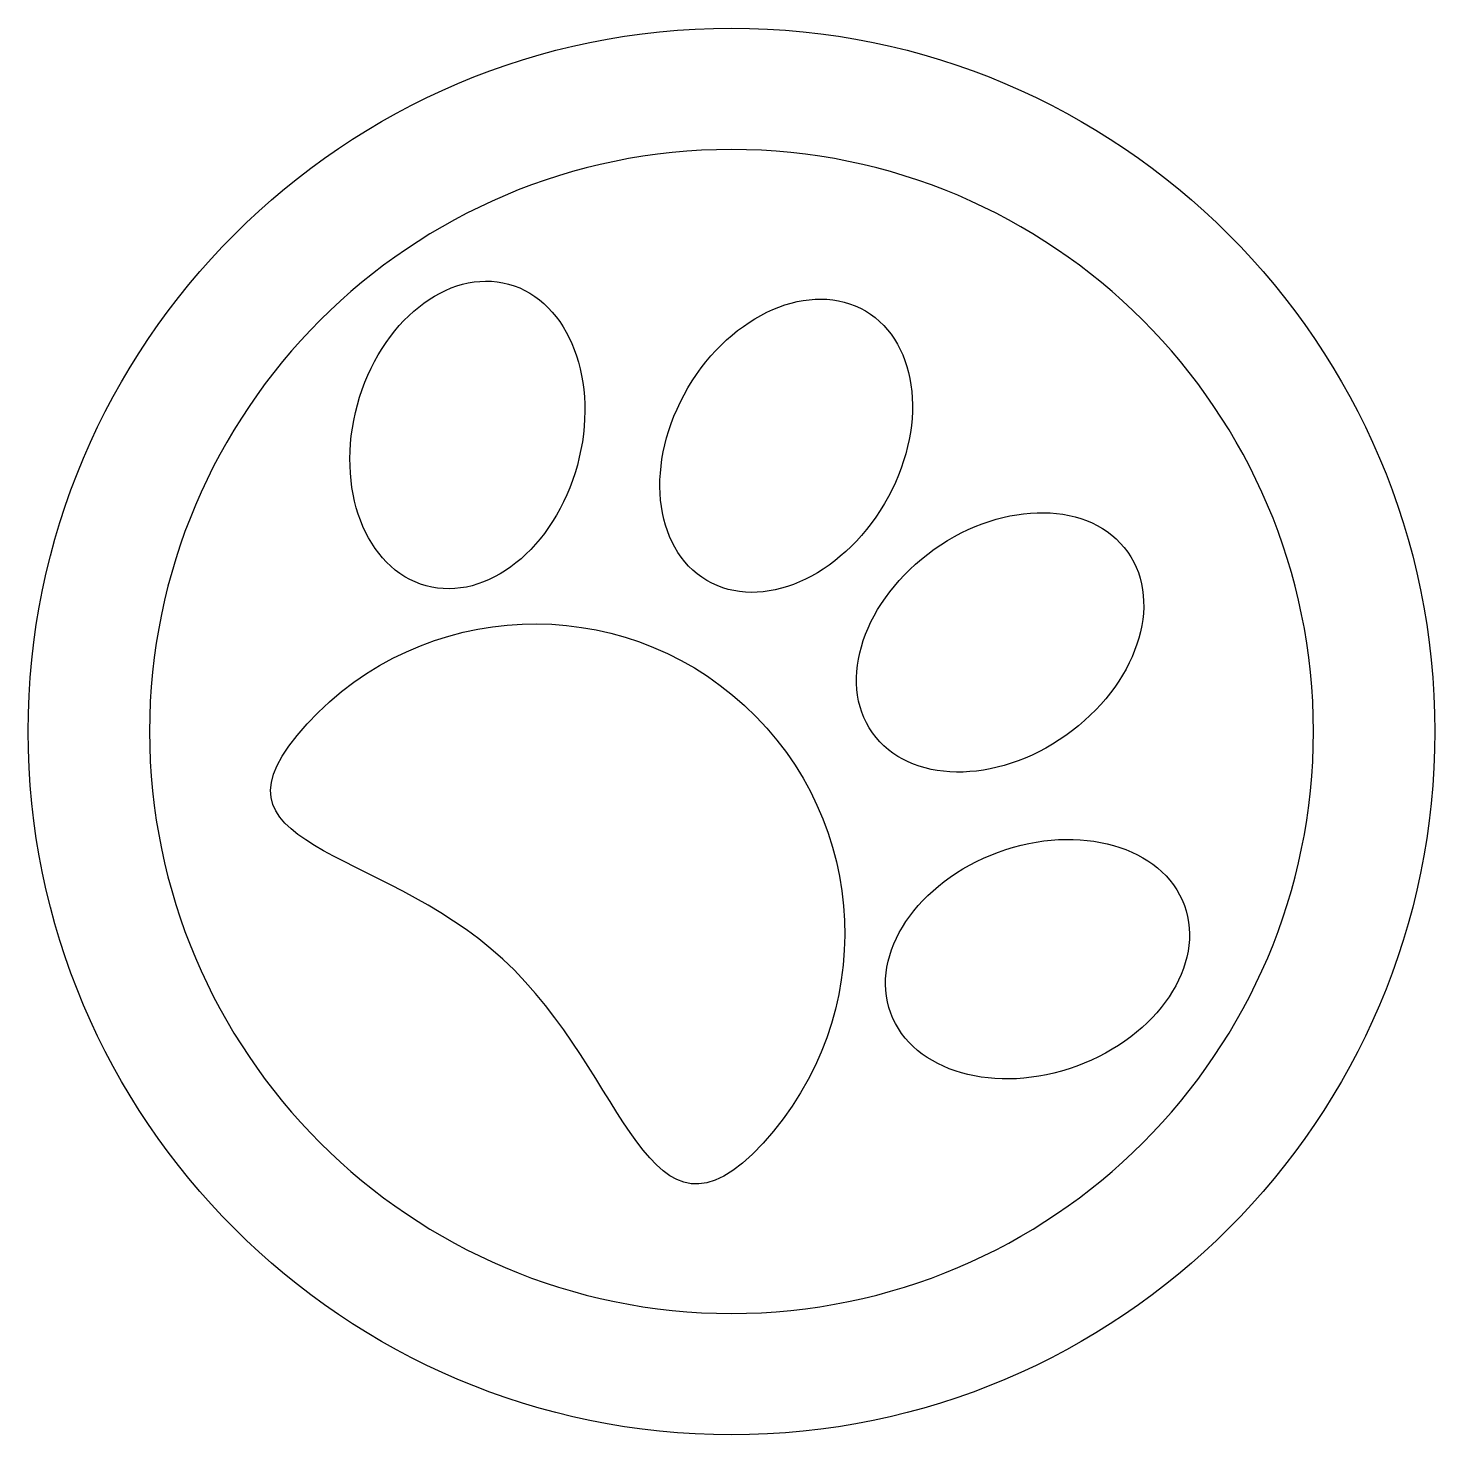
# Model space of a CAD drawing. Header units: centimetres. Extents: x -7.5 to 0.61, y -0.62 to 1.98.
# Drawn here: x -0.62 to 0.606, y -0.616 to 0.61 of the extents above; entities outside this region: 2.
import ezdxf

# ---------------------------------------------------------------- set-up
doc = ezdxf.new("R2010")
doc.units = ezdxf.units.CM
doc.header["$MEASUREMENT"] = 0
doc.header["$XCLIPFRAME"] = 0
doc.layers.add('Layer 1', color=7, linetype='Continuous')
picture_1 = doc.add_image_def('image1.jpg', size_in_pixel=(965, 194))
picture_2 = doc.add_image_def('image2.jpg', size_in_pixel=(963, 188))

msp = doc.modelspace()

# ---------------------------------------------------------------- linework, layer by layer
at = {"layer": 'Layer 1'}
for points in [[(-0.0072, 0.6098), (-0.3452, 0.6098), (-0.6201, 0.3348), (-0.6201, -0.0032), (-0.6201, -0.0032), (-0.6201, -0.3412), (-0.3452, -0.6161), (-0.0072, -0.6161), (-0.0072, -0.6161), (0.3308, -0.6161), (0.6058, -0.3412), (0.6058, -0.0032), (0.6058, -0.0032), (0.6058, 0.3348), (0.3308, 0.6098), (-0.0072, 0.6098)], [(-0.0072, -0.5103), (-0.2868, -0.5103), (-0.5143, -0.2828), (-0.5143, -0.0032), (-0.5143, -0.0032), (-0.5143, 0.2764), (-0.2868, 0.504), (-0.0072, 0.504), (-0.0072, 0.504), (0.2724, 0.504), (0.5, 0.2765), (0.5, -0.0032), (0.5, -0.0032), (0.5, -0.2828), (0.2725, -0.5103), (-0.0072, -0.5103)], [(-0.2733, 0.1238), (-0.2204, 0.1093), (-0.1614, 0.1564), (-0.1415, 0.229), (-0.1415, 0.229), (-0.1217, 0.3016), (-0.1484, 0.3722), (-0.2014, 0.3867), (-0.2014, 0.3867), (-0.2543, 0.4012), (-0.3133, 0.3541), (-0.3332, 0.2815), (-0.3332, 0.2815), (-0.353, 0.2089), (-0.3262, 0.1383), (-0.2733, 0.1238)], [(0.1096, 0.3633), (0.0624, 0.3911), (-0.0069, 0.3612), (-0.0451, 0.2963), (-0.0451, 0.2963), (-0.0833, 0.2315), (-0.076, 0.1563), (-0.0287, 0.1285), (-0.0287, 0.1285), (0.0186, 0.1006), (0.0879, 0.1306), (0.1261, 0.1955), (0.1261, 0.1955), (0.1643, 0.2603), (0.1569, 0.3354), (0.1096, 0.3633)], [(0.2843, -0.0066), (0.3457, 0.0369), (0.3698, 0.1085), (0.3381, 0.1532), (0.3381, 0.1532), (0.3064, 0.198), (0.2309, 0.1991), (0.1695, 0.1556), (0.1695, 0.1556), (0.1081, 0.1121), (0.084, 0.0405), (0.1157, -0.0043), (0.1157, -0.0043), (0.1474, -0.049), (0.2229, -0.0501), (0.2843, -0.0066)], [(-0.3771, 0.0034), (-0.4779, -0.1063), (-0.3161, -0.1007), (-0.2064, -0.2016), (-0.2064, -0.2016), (-0.0966, -0.3025), (-0.0806, -0.4716), (0.0203, -0.3619), (0.0203, -0.3619), (0.1212, -0.2522), (0.1141, -0.0815), (0.0043, 0.0194), (0.0043, 0.0194), (-0.1054, 0.1203), (-0.2762, 0.1131), (-0.3771, 0.0034)], [(0.3875, -0.1547), (0.3686, -0.1032), (0.296, -0.0824), (0.2254, -0.1083), (0.2254, -0.1083), (0.1547, -0.1342), (0.1127, -0.1969), (0.1316, -0.2485), (0.1316, -0.2485), (0.1505, -0.2999), (0.2231, -0.3207), (0.2937, -0.2948), (0.2937, -0.2948), (0.3644, -0.2689), (0.4063, -0.2062), (0.3875, -0.1547)]]:
    msp.add_open_spline(points, degree=3, knots=[0, 0, 0, 0, 0.2, 0.2, 0.2, 0.2, 0.4, 0.4, 0.4, 0.4, 0.6, 0.6, 0.6, 0.6, 1, 1, 1, 1], dxfattribs=at)

# ---------------------------------------------------------------- pictures from other files: only their frames are drawn
at = {"layer": 'Layer 1', "color": 0}
image = msp.add_image(picture_2, insert=(-7.3819, -0.635), size_in_units=(13.375, 2.6111), dxfattribs=at)
image.set_boundary_path([(-7.382, -0.635), (6.006, 1.984)])
image.dxf.flags = 3
image = msp.add_image(picture_1, insert=(-7.4083, -2.0373), size_in_units=(13.4028, 2.6944), dxfattribs=at)
image.set_boundary_path([(-7.408, -2.037), (6.006, 0.661)])
image.dxf.flags = 3

doc.saveas('drawing.dxf')
